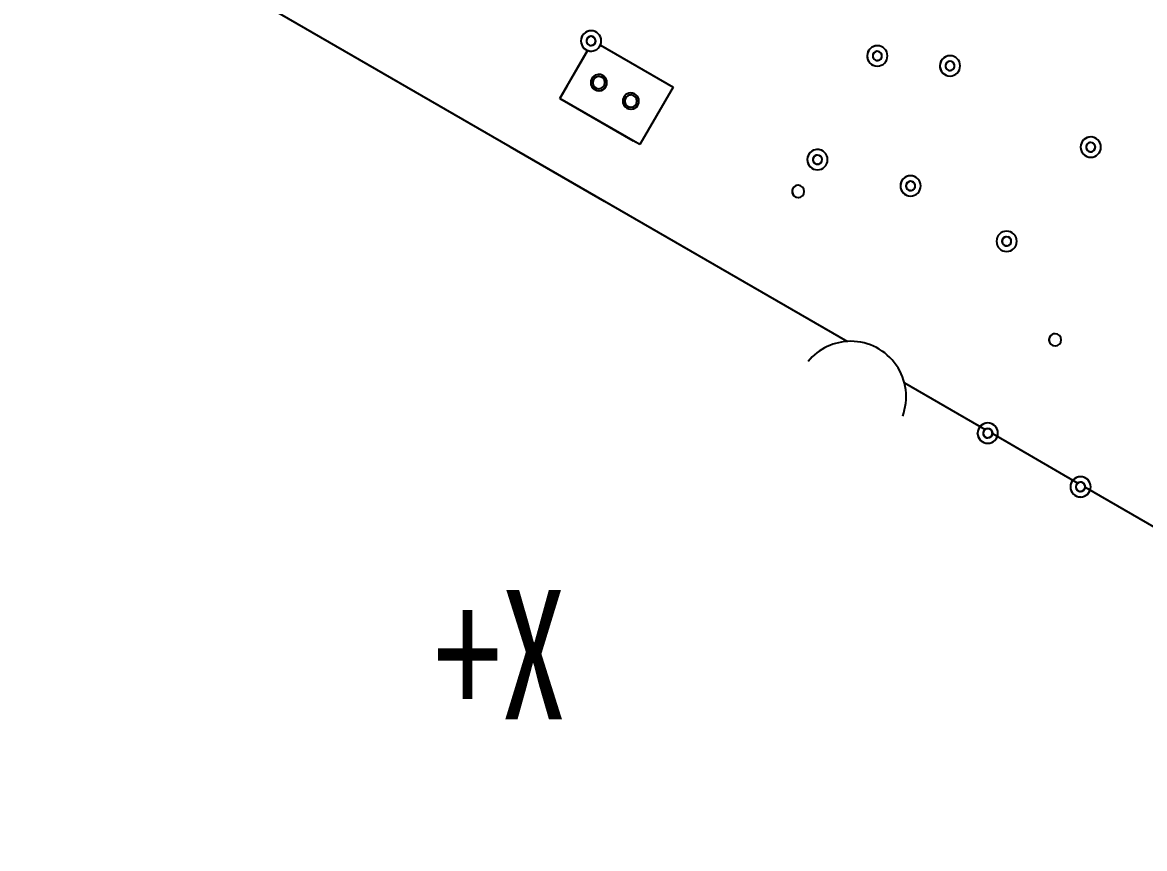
# Model space of a CAD drawing. Header units: millimetres. Extents: x 44 to 363, y 19 to 309.
# Drawn here: x 262.06 to 292.43, y 199.32 to 221.68 of the extents above; entities that cross this region are included whole.
import ezdxf

# ---------------------------------------------------------------- set-up
doc = ezdxf.new("R2010")
doc.units = ezdxf.units.MM
doc.styles.add('SLDTEXTSTYLE0', font='TXT', dxfattribs={"width": 0.75})

msp = doc.modelspace()

# ---------------------------------------------------------------- linework, layer by layer
at = {"color": 0, "linetype": 'Continuous', "lineweight": 25}
for p, q in [((262.063, 225.939), (284.394, 213.044)), ((277.434, 221.451), (277.434, 221.451)), ((277.179, 221.176), (277.179, 221.176)), ((277.579, 221.176), (277.579, 221.176)), ((276.608, 219.619), (277.358, 220.919)), ((276.808, 219.965), (277.308, 220.831)), ((277.358, 220.919), (277.308, 220.831)), ((277.454, 221.051), (277.453, 221.051)), ((277.463, 221.052), (277.454, 221.051)), ((277.474, 220.902), (277.474, 220.902)), ((277.705, 221.064), (279.673, 219.928)), ((285.303, 221.026), (285.303, 221.026)), ((284.927, 220.77), (284.927, 220.77)), ((285.101, 220.515), (285.1, 220.515)), ((285.211, 220.646), (285.202, 220.645)), ((285.202, 220.645), (285.202, 220.645)), ((285.327, 220.77), (285.327, 220.77)), ((286.894, 220.501), (286.895, 220.501)), ((287.262, 220.759), (287.263, 220.759)), ((287.294, 220.501), (287.295, 220.501)), ((287.077, 220.242), (287.076, 220.242)), ((287.169, 220.376), (287.169, 220.376)), ((287.178, 220.376), (287.169, 220.376)), ((276.808, 219.965), (276.608, 219.619)), ((277.855, 219.938), (277.855, 219.938)), ((279.673, 219.928), (278.773, 218.369)), ((276.608, 219.619), (276.608, 219.619)), ((278.773, 218.369), (276.608, 219.619)), ((276.608, 219.619), (278.597, 218.469)), ((277.676, 219.884), (277.664, 219.883)), ((277.664, 219.883), (277.664, 219.883)), ((278.542, 219.384), (278.53, 219.383)), ((278.53, 219.383), (278.53, 219.383)), ((278.721, 219.438), (278.721, 219.438)), ((278.771, 218.369), (278.597, 218.469)), ((291.071, 218.562), (291.071, 218.562)), ((275.267, 218.314), (277.812, 216.844)), ((278.771, 218.369), (278.773, 218.369)), ((283.684, 218.219), (283.684, 218.219)), ((290.703, 218.303), (290.703, 218.303)), ((290.987, 218.179), (290.977, 218.178)), ((290.977, 218.178), (290.977, 218.178)), ((291.103, 218.303), (291.103, 218.303)), ((283.307, 217.963), (283.307, 217.963)), ((283.582, 217.839), (283.582, 217.839)), ((283.591, 217.839), (283.582, 217.839)), ((283.707, 217.963), (283.707, 217.963)), ((290.885, 218.044), (290.885, 218.044)), ((283.481, 217.708), (283.481, 217.708)), ((286.196, 217.511), (286.196, 217.51)), ((285.828, 217.252), (285.828, 217.252)), ((286.228, 217.252), (286.228, 217.252)), ((283.06, 216.939), (283.061, 216.939)), ((283.061, 216.939), (283.073, 216.939)), ((286.01, 216.993), (286.01, 216.993)), ((286.102, 217.127), (286.102, 217.127)), ((286.112, 217.127), (286.102, 217.127)), ((288.794, 216.012), (288.795, 216.012)), ((288.426, 215.753), (288.427, 215.753)), ((288.826, 215.753), (288.827, 215.753)), ((288.609, 215.494), (288.608, 215.494)), ((288.701, 215.628), (288.701, 215.628)), ((288.71, 215.628), (288.701, 215.628)), ((284.377, 213.043), (284.371, 213.043)), ((284.916, 212.918), (284.917, 212.918)), ((290.013, 212.924), (290.013, 212.924)), ((290.013, 212.924), (290.025, 212.924)), ((285.94, 211.921), (288.12, 210.662)), ((285.893, 211.024), (285.888, 211.024)), ((287.917, 210.562), (287.917, 210.562)), ((288.315, 210.55), (290.631, 209.212)), ((288.317, 210.562), (288.317, 210.562)), ((288.414, 210.723), (288.414, 210.723)), ((287.97, 210.4), (287.969, 210.4)), ((288.19, 210.433), (288.19, 210.433)), ((288.199, 210.433), (288.19, 210.433)), ((290.682, 209.383), (290.682, 209.383)), ((290.427, 209.109), (290.427, 209.109)), ((290.702, 208.984), (290.702, 208.984)), ((290.711, 208.984), (290.702, 208.984)), ((290.827, 209.109), (290.827, 209.109)), ((290.827, 209.099), (307.762, 199.32)), ((290.723, 208.834), (290.722, 208.834))]:
    msp.add_line(p, q, dxfattribs=at)
at = {"color": 0, "linetype": 'Continuous', "lineweight": 25, "flags": 128}
for points in [[(287.969, 210.4), (287.938, 210.457), (287.917, 210.562)], [(288.293, 210.635), (288.307, 210.61), (288.317, 210.562)]]:
    msp.add_lwpolyline(points, dxfattribs=at)
at = {"color": 0, "linetype": 'Continuous', "lineweight": 25}
for centre, radius, start, end in [((277.454, 221.176), 0.275, 0, 180), ((277.454, 221.176), 0.275, 94.2273, 180), ((277.454, 221.176), 0.275, 180, 274.2273), ((277.454, 221.176), 0.275, 180, 0), ((277.453, 221.176), 0.125, 89.9965, 269.9965), ((277.454, 221.176), 0.125, 94.2273, 269.9965), ((277.454, 221.176), 0.125, 0, 180), ((277.454, 221.176), 0.125, 180, 0), ((277.454, 221.176), 0.125, 0, 94.2273), ((277.453, 221.176), 0.125, 269.9965, 89.9965), ((277.454, 221.176), 0.125, 274.2273, 0), ((285.202, 220.77), 0.275, 0, 180), ((285.202, 220.77), 0.275, 68.3518, 180), ((285.202, 220.77), 0.125, 89.9965, 269.9965), ((285.202, 220.77), 0.125, 94.2273, 269.9965), ((285.202, 220.77), 0.125, 0, 180), ((285.202, 220.77), 0.125, 269.9965, 89.9965), ((285.202, 220.77), 0.125, 0, 68.3518), ((285.202, 220.77), 0.275, 180, 0), ((285.202, 220.77), 0.275, 180, 248.3518), ((285.202, 220.77), 0.125, 180, 0), ((285.202, 220.77), 0.125, 248.3518, 0), ((287.169, 220.501), 0.275, 70.2309, 180), ((287.169, 220.501), 0.275, 180, 250.2309), ((287.17, 220.501), 0.275, 0, 180), ((287.17, 220.501), 0.275, 180, 0), ((287.169, 220.501), 0.125, 89.9965, 269.9965), ((287.169, 220.501), 0.125, 94.2273, 269.9965), ((287.17, 220.501), 0.125, 0, 180), ((287.17, 220.501), 0.125, 180, 0), ((287.169, 220.501), 0.125, 250.2309, 0), ((287.169, 220.501), 0.125, 269.9965, 89.9965), ((287.169, 220.501), 0.125, 0, 70.2309), ((277.664, 220.048), 0.22, 329.9965, 149.9965), ((277.664, 220.048), 0.165, 89.9965, 269.9965), ((277.664, 220.048), 0.165, 94.2273, 269.9965), ((277.664, 220.048), 0.22, 329.9965, 94.2273), ((277.664, 220.048), 0.165, 269.9965, 89.9965), ((277.664, 220.048), 0.22, 149.9965, 329.9965), ((277.664, 220.048), 0.22, 274.2273, 329.9965), ((278.53, 219.548), 0.22, 149.9965, 329.9965), ((278.53, 219.548), 0.22, 329.9965, 149.9965), ((278.53, 219.548), 0.165, 89.9965, 269.9965), ((278.53, 219.548), 0.165, 94.2273, 269.9965), ((278.53, 219.548), 0.22, 329.9965, 94.2273), ((278.53, 219.548), 0.165, 269.9965, 89.9965), ((278.53, 219.548), 0.22, 274.2273, 329.9965), ((290.978, 218.303), 0.275, 70.2309, 180), ((290.978, 218.303), 0.275, 0, 180), ((290.977, 218.303), 0.125, 89.9965, 269.9965), ((290.977, 218.303), 0.125, 94.2273, 269.9965), ((290.978, 218.303), 0.125, 0, 180), ((290.977, 218.303), 0.125, 269.9965, 89.9965), ((290.978, 218.303), 0.125, 0, 70.2309), ((283.582, 217.963), 0.275, 0, 180), ((283.582, 217.963), 0.275, 68.3518, 180), ((283.582, 217.964), 0.125, 89.9965, 269.9965), ((283.582, 217.964), 0.125, 94.2273, 269.9965), ((283.582, 217.963), 0.125, 0, 180), ((283.582, 217.964), 0.125, 269.9965, 89.9965), ((283.582, 217.963), 0.125, 0, 68.3518), ((290.978, 218.303), 0.275, 180, 0), ((290.978, 218.303), 0.275, 180, 250.2309), ((290.978, 218.303), 0.125, 180, 0), ((290.978, 218.303), 0.125, 250.2309, 0), ((283.582, 217.963), 0.275, 180, 0), ((283.582, 217.963), 0.275, 180, 248.3518), ((283.582, 217.963), 0.125, 180, 0), ((283.582, 217.963), 0.125, 248.3518, 0), ((286.103, 217.252), 0.275, 70.2309, 180), ((286.103, 217.252), 0.275, 0, 180), ((283.06, 217.104), 0.165, 89.9965, 269.9965), ((283.061, 217.104), 0.165, 94.2273, 269.9965), ((283.06, 217.104), 0.165, 269.9965, 89.9965), ((286.103, 217.252), 0.275, 180, 0), ((286.103, 217.252), 0.275, 180, 250.2309), ((286.102, 217.252), 0.125, 89.9965, 269.9965), ((286.102, 217.252), 0.125, 94.2273, 269.9965), ((286.103, 217.252), 0.125, 0, 180), ((286.103, 217.252), 0.125, 180, 0), ((286.103, 217.252), 0.125, 250.2309, 0), ((286.102, 217.252), 0.125, 269.9965, 89.9965), ((286.103, 217.252), 0.125, 0, 70.2309), ((288.702, 215.753), 0.275, 0, 180), ((288.702, 215.753), 0.275, 180, 0), ((288.701, 215.753), 0.125, 89.9965, 269.9965), ((288.701, 215.753), 0.125, 94.2273, 269.9965), ((288.702, 215.753), 0.125, 0, 180), ((288.702, 215.753), 0.125, 180, 0), ((288.701, 215.753), 0.125, 250.2309, 0), ((288.701, 215.753), 0.125, 269.9965, 89.9965), ((288.701, 215.753), 0.125, 0, 70.2309), ((290.013, 213.089), 0.165, 89.9965, 269.9965), ((290.013, 213.089), 0.165, 94.2273, 269.9965), ((290.013, 213.089), 0.165, 269.9965, 89.9965), ((284.482, 211.547), 1.5, 89.9965, 140.4024), ((284.482, 211.547), 1.5, 339.5906, 89.9965), ((288.192, 210.562), 0.275, 36.0048, 180), ((288.192, 210.562), 0.275, 0, 180), ((288.192, 210.562), 0.275, 180, 0), ((288.19, 210.558), 0.125, 94.2273, 269.9965), ((288.192, 210.562), 0.125, 0, 180), ((288.192, 210.562), 0.125, 180, 0), ((288.192, 210.562), 0.125, 216.0048, 0), ((288.19, 210.558), 0.125, 89.9965, 123.8178), ((288.19, 210.558), 0.125, 356.1781, 89.9965), ((290.702, 209.109), 0.275, 0, 180), ((290.702, 209.109), 0.275, 94.2273, 180), ((290.702, 209.109), 0.275, 180, 274.2273), ((290.702, 209.109), 0.275, 180, 0), ((290.702, 209.109), 0.125, 0, 180), ((290.702, 209.109), 0.125, 94.2273, 269.9965), ((290.702, 209.109), 0.125, 180, 0), ((290.702, 209.109), 0.125, 89.9965, 124.359), ((290.702, 209.109), 0.125, 0, 94.2273), ((290.702, 209.109), 0.125, 355.6372, 89.9965), ((290.702, 209.109), 0.125, 274.2273, 0)]:
    msp.add_arc(centre, radius, start, end, dxfattribs=at)
for points, knots in [([(288.12, 210.662), (288.11, 210.653), (288.089, 210.636), (288.076, 210.612), (288.071, 210.597), (288.069, 210.59), (288.066, 210.575), (288.064, 210.551), (288.07, 210.517), (288.088, 210.482), (288.117, 210.454), (288.153, 210.436), (288.178, 210.434), (288.19, 210.433)], [0, 0, 0, 0, 0.127312, 0.249972, 0.252498, 0.270755, 0.31999, 0.397616, 0.503534, 0.636779, 0.763687, 0.88462, 1, 1, 1, 1]), ([(288.315, 210.55), (288.312, 210.534), (288.306, 210.503), (288.277, 210.464), (288.237, 210.438), (288.206, 210.435), (288.19, 210.433)], [0, 0, 0, 0, 0.251073, 0.501552, 0.751463, 1, 1, 1, 1]), ([(290.631, 209.212), (290.621, 209.203), (290.6, 209.186), (290.588, 209.162), (290.583, 209.148), (290.581, 209.141), (290.578, 209.126), (290.576, 209.101), (290.582, 209.068), (290.6, 209.033), (290.629, 209.005), (290.665, 208.987), (290.69, 208.985), (290.702, 208.984)], [0, 0, 0, 0, 0.127137, 0.249967, 0.252138, 0.269612, 0.318463, 0.396457, 0.503488, 0.636575, 0.763441, 0.884445, 1, 1, 1, 1]), ([(290.827, 209.099), (290.824, 209.084), (290.818, 209.053), (290.788, 209.015), (290.748, 208.989), (290.717, 208.985), (290.702, 208.984)], [0, 0, 0, 0, 0.250998, 0.501553, 0.751536, 1, 1, 1, 1])]:
    msp.add_open_spline(points, degree=3, knots=knots, dxfattribs=at)

# ---------------------------------------------------------------- texts
at = {"color": 0, "linetype": 'Continuous', "lineweight": 0, "insert": (273.221, 206.316), "char_height": 3.5, "attachment_point": 1, "style": 'SLDTEXTSTYLE0'}
msp.add_mtext('+X', dxfattribs=at)

doc.saveas('drawing.dxf')
